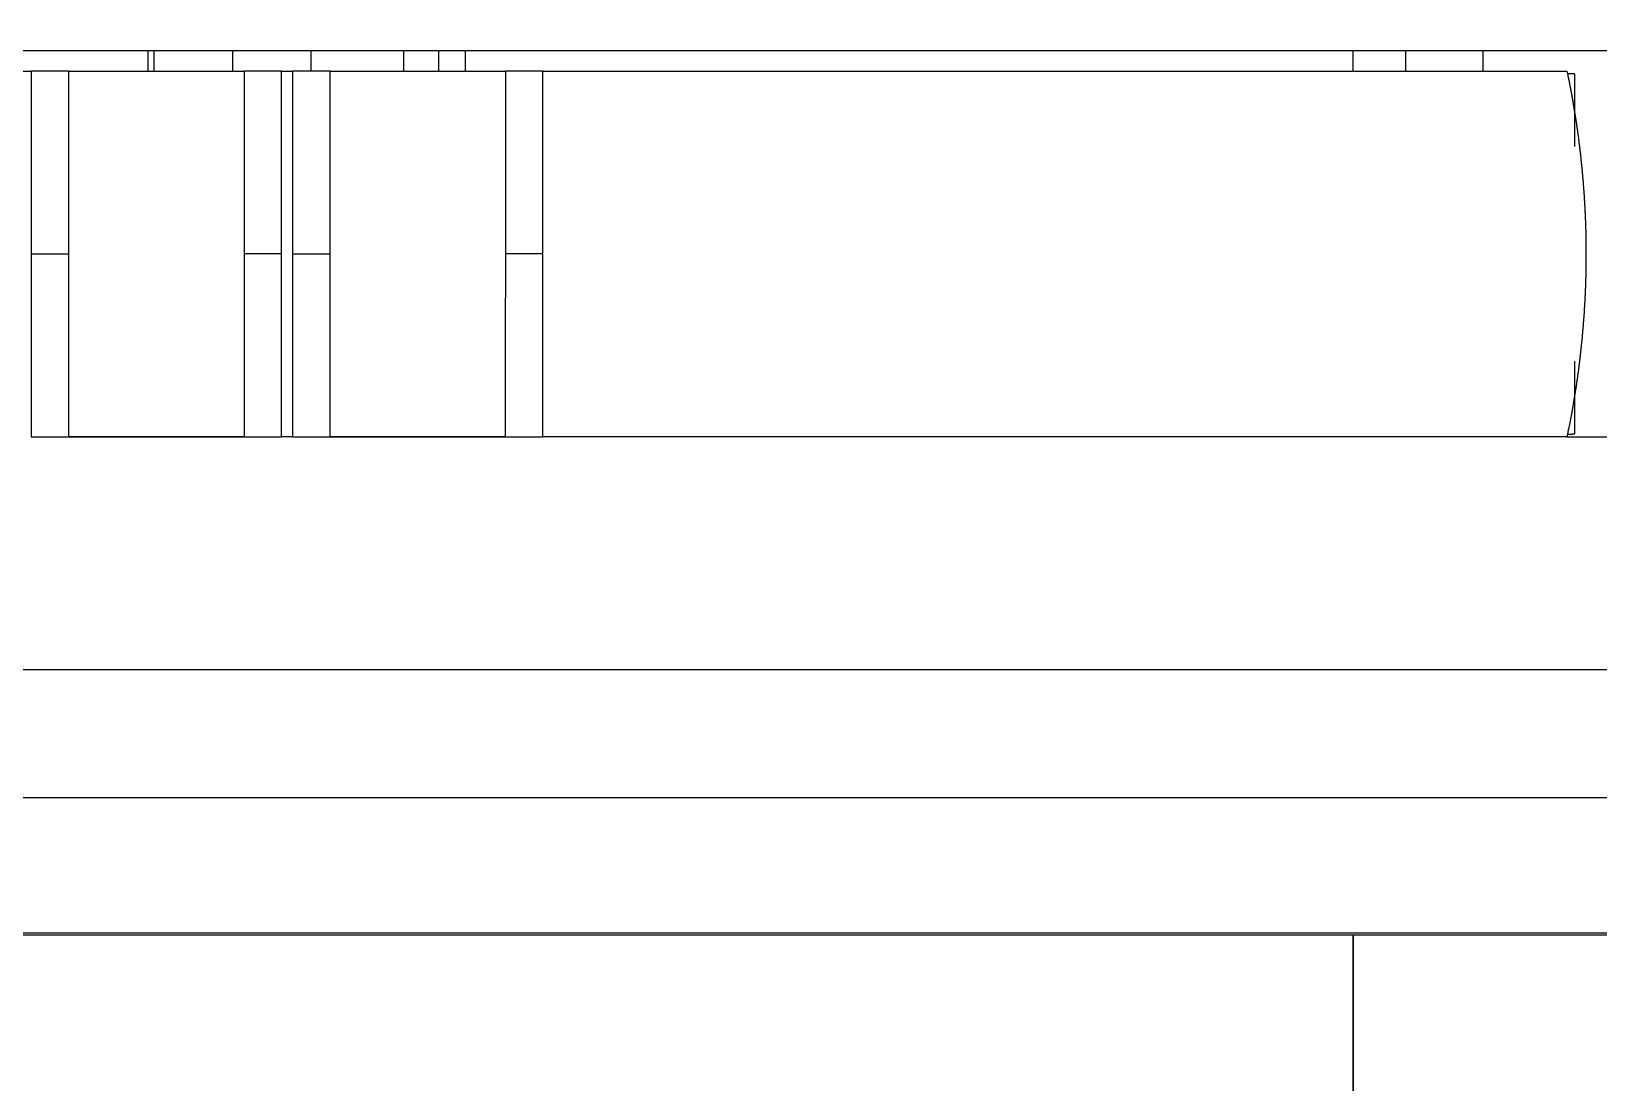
# Model space of a CAD drawing. Header units: millimetres. Extents: x 0 to 840, y -1485 to 297.
# Drawn here: x 190.565 to 193.566, y -1306.054 to -1304.041 of the extents above; entities that cross this region are included whole.
import ezdxf

# ---------------------------------------------------------------- set-up
doc = ezdxf.new("R2010")
doc.units = ezdxf.units.MM

# ---------------------------------------------------------------- blocks, each defined once
blk = doc.blocks.new('OTM30F3M_(40_60_63_80_100_125)_M')
at = {"color": 4, "linetype": 'Continuous'}
for p, q in [((13.655, 5.3125), (13.655, 5.3517)), ((13.805, 5.3517), (13.805, 5.3125)), ((13.955, 5.3125), (13.955, 5.3517)), ((14.2, 5.3125), (14.2, 5.3517)), ((13.4196, 4.9625), (13.4915, 4.9625)), ((13.8988, 4.9625), (13.827, 4.9625)), ((13.9196, 4.9625), (13.9915, 4.9625)), ((14.3988, 4.9625), (14.327, 4.9625))]:
    blk.add_line(p, q, dxfattribs=at)
blk.add_lwpolyline([(15.95, 3.6592), (15.95, 2.9009), (7.1443, 2.9009), (7.1443, 7.005), (15.95, 7.005), (15.95, 6.3043)])
for points in [[(16.1831, 6.3043, 0), (16.1197, 6.3043, 0), (16.0563, 6.3043)], [(12.6962, 6.3043, 0), (12.6333, 6.3043)], [(12.5694, 6.3043, 0), (12.5041, 6.3043)], [(12.4427, 6.3043, 0), (12.3871, 6.3043, 0), (12.3159, 6.3043, -0.000001), (12.2061, 6.3043, -0.000001), (12.0623, 6.3043, 0)], [(12.1429, 6.3008, 0), (12.2168, 6.3008, 0), (12.2906, 6.3008, 0), (12.3645, 6.3008, 0), (12.4383, 6.3008, 0), (12.5122, 6.3008)], [(12.586, 6.3008, 0), (12.6599, 6.3008, 0), (12.7337, 6.3008)], [(13.6938, 6.3008, 0), (13.7676, 6.3008)], [(15.3923, 6.3008, 0), (15.4661, 6.3008)], [(15.6878, 6.3008, 0), (15.7615, 6.3008)], [(15.9092, 6.3008, 0), (15.9854, 6.3008)], [(16.2046, 6.3008, 0), (16.3325, 6.3008)], [(16.4063, 6.0419, 0), (16.3125, 6.0419, 0), (16.2188, 6.0419, 0), (16.1251, 6.0419, 0), (16.0313, 6.0419, 0), (15.9376, 6.0419, 0), (15.8438, 6.0419, 0), (15.7501, 6.0419, 0), (15.6563, 6.0419, 0), (15.5626, 6.0419, 0), (15.4688, 6.0419, 0), (15.3751, 6.0419, 0), (15.2814, 6.0419, 0), (15.1876, 6.0419, 0), (15.0939, 6.0419, 0), (15.0001, 6.0419, 0), (14.9064, 6.0419, 0), (14.8126, 6.0419, 0), (14.7189, 6.0419, 0), (14.6251, 6.0419, 0), (14.5314, 6.0419, 0), (14.4376, 6.0419)], [(14.3439, 6.0419, 0), (14.2502, 6.0419, 0), (14.1564, 6.0419)], [(14.0627, 6.0419, 0), (13.969, 6.0419, 0), (13.8752, 6.0419, 0), (13.7812, 6.0419, 0), (13.6877, 6.0419)], [(13.5947, 6.0419, 0), (13.5002, 6.0419, 0), (13.4035, 6.0419)], [(13.1252, 6.0419, 0), (12.9629, 6.0419)], [(13.4196, 5.3125), (13.4196, 5.3038, 0), (13.4196, 5.295, 0), (13.4196, 5.2863, 0), (13.4196, 5.2775, 0), (13.4196, 5.2688, 0), (13.4196, 5.2601, 0), (13.4196, 5.2513, 0), (13.4196, 5.2426, 0), (13.4196, 5.2338, 0), (13.4196, 5.2251, 0), (13.4196, 5.2163, 0), (13.4196, 5.2076, 0), (13.4196, 5.1988, 0), (13.4196, 5.1901, 0), (13.4196, 5.1813, 0), (13.4196, 5.1726, 0), (13.4196, 5.1638, 0), (13.4196, 5.1551, 0), (13.4196, 5.1463, 0), (13.4196, 5.1376, 0), (13.4196, 5.1288, 0), (13.4196, 5.1201, 0), (13.4196, 5.1113, 0), (13.4196, 5.1026, 0), (13.4196, 5.0938, 0), (13.4196, 5.0851, 0), (13.4196, 5.0763, 0), (13.4196, 5.0676, 0), (13.4196, 5.0588, 0), (13.4196, 5.05, 0), (13.4196, 5.0414, 0), (13.4196, 5.0325, 0), (13.4196, 5.0235, 0), (13.4196, 5.015, 0), (13.4196, 5.0074, 0), (13.4196, 4.9975, 0), (13.4196, 4.9824, 0), (13.4196, 4.9625, 0)], [(13.4915, 5.3125), (13.4899, 5.3125, 0.000009), (13.4882, 5.3125, 0.000009), (13.4865, 5.3125, 0.000009), (13.4848, 5.3125, 0.000008), (13.4831, 5.3125, 0.000008), (13.4814, 5.3125, 0.000007), (13.4797, 5.3125, 0.000007), (13.478, 5.3125, 0.000007), (13.4763, 5.3125, 0.000006), (13.4745, 5.3125, 0.000006), (13.4728, 5.3125, 0.000006), (13.471, 5.3125, 0.000006), (13.4693, 5.3125, 0.000005), (13.4675, 5.3125, 0.000005), (13.4657, 5.3125, 0.000005), (13.4639, 5.3125, 0.000004), (13.4621, 5.3125, 0.000004), (13.4603, 5.3125, 0.000004), (13.4585, 5.3125, 0.000004), (13.4567, 5.3125, 0.000003), (13.4549, 5.3125, 0.000003), (13.4531, 5.3125, 0.000003), (13.4513, 5.3125, 0.000003), (13.4494, 5.3125, 0.000002), (13.4476, 5.3125, 0.000002), (13.4458, 5.3125, 0.000002), (13.4439, 5.3125, 0.000002), (13.4421, 5.3125, 0.000001), (13.4402, 5.3125, 0.000001), (13.4384, 5.3125, 0.000001), (13.4365, 5.3125, 0.000001), (13.4346, 5.3125, 0), (13.4327, 5.3125, 0), (13.4309, 5.3125, 0), (13.4293, 5.3125, 0), (13.4271, 5.3125, -0.000002), (13.4239, 5.3125, -0.000001), (13.4196, 5.3125, 0)], [(13.4915, 4.9625), (13.4915, 4.9712, 0), (13.4915, 4.98, 0), (13.4915, 4.9888, 0), (13.4915, 4.9975, 0), (13.4915, 5.0063, 0), (13.4915, 5.015, 0), (13.4915, 5.0238, 0), (13.4915, 5.0325, 0), (13.4915, 5.0413, 0), (13.4915, 5.05, 0), (13.4915, 5.0588, 0), (13.4915, 5.0676, 0), (13.4915, 5.0763, 0), (13.4915, 5.0851, 0), (13.4915, 5.0938, 0), (13.4915, 5.1026, 0), (13.4915, 5.1113, 0), (13.4915, 5.1201), (13.4915, 5.1288), (13.4915, 5.1376), (13.4915, 5.1463, 0), (13.4915, 5.1551, 0), (13.4915, 5.1638, 0), (13.4915, 5.1726, 0), (13.4915, 5.1813, 0), (13.4915, 5.1901, 0), (13.4915, 5.1988, 0), (13.4915, 5.2076, 0), (13.4915, 5.2163, 0), (13.4915, 5.2251, 0), (13.4915, 5.2337, 0), (13.4915, 5.2426, 0), (13.4915, 5.2516, 0), (13.4915, 5.26, 0), (13.4915, 5.2677, 0), (13.4915, 5.2775, 0), (13.4915, 5.2927, 0), (13.4915, 5.3125, 0)], [(13.4915, 5.3125), (13.4967, 5.3125, -0.000002), (13.5018, 5.3125, -0.000002), (13.5071, 5.3125, -0.000002), (13.5123, 5.3125, -0.000002), (13.5176, 5.3125, -0.000002), (13.523, 5.3125, -0.000002), (13.5283, 5.3125, -0.000002), (13.5337, 5.3125, -0.000002), (13.5392, 5.3125, -0.000002), (13.5446, 5.3125, -0.000002), (13.5501, 5.3125, -0.000002), (13.5557, 5.3125, -0.000002), (13.5612, 5.3125, -0.000001), (13.5668, 5.3125, -0.000001), (13.5724, 5.3125, -0.000001), (13.578, 5.3125, -0.000001), (13.5837, 5.3125, -0.000001), (13.5894, 5.3125, -0.000001), (13.5951, 5.3125, -0.000001), (13.6008, 5.3125, -0.000001), (13.6065, 5.3125, -0.000001), (13.6123, 5.3125, -0.000001), (13.618, 5.3125, -0.000001), (13.6238, 5.3125, -0.000001), (13.6296, 5.3125, -0.000001), (13.6354, 5.3125, -0.000001), (13.6412, 5.3125, -0.000001), (13.6471, 5.3125, 0), (13.6529, 5.3125, 0), (13.6587, 5.3125, 0), (13.6646, 5.3125, 0), (13.6705, 5.3125, 0), (13.6763, 5.3125, 0), (13.6822, 5.3125, 0), (13.6881, 5.3125, 0), (13.6939, 5.3125), (13.6998, 5.3125), (13.7057, 5.3125), (13.7115, 5.3125, 0), (13.7173, 5.3125, 0), (13.7231, 5.3125, -0.000001), (13.7289, 5.3125, -0.000001), (13.7346, 5.3125, -0.000001), (13.7403, 5.3125, -0.000001), (13.746, 5.3125, -0.000002), (13.7516, 5.3125, -0.000002), (13.7573, 5.3125, -0.000002), (13.7628, 5.3125, -0.000002), (13.7684, 5.3125, -0.000003), (13.7739, 5.3125, -0.000003), (13.7793, 5.3125, -0.000003), (13.7848, 5.3125, -0.000004), (13.7904, 5.3125, -0.000003), (13.7956, 5.3125, -0.000001), (13.8003, 5.3125, -0.000006), (13.8062, 5.3125, -0.000011), (13.8152, 5.3125, -0.000006), (13.827, 5.3125, -0.000003)], [(13.827, 5.3125), (13.827, 5.3037, 0), (13.827, 5.295, 0), (13.827, 5.2863, 0), (13.827, 5.2775, 0), (13.827, 5.2688, 0), (13.827, 5.26, 0), (13.827, 5.2513, 0), (13.827, 5.2425, 0), (13.827, 5.2338, 0), (13.827, 5.2251, 0), (13.827, 5.2163, 0), (13.827, 5.2076, 0), (13.827, 5.1988, 0), (13.827, 5.1901, 0), (13.827, 5.1813, 0), (13.827, 5.1726, 0), (13.827, 5.1638, 0), (13.827, 5.1551), (13.827, 5.1463), (13.827, 5.1376), (13.827, 5.1288, 0), (13.827, 5.1201, 0), (13.827, 5.1113, 0), (13.827, 5.1026, 0), (13.827, 5.0938, 0), (13.827, 5.0851, 0), (13.827, 5.0763, 0), (13.827, 5.0675, 0), (13.827, 5.0588, 0), (13.827, 5.05, 0), (13.827, 5.0414, 0), (13.827, 5.0325, 0), (13.827, 5.0235, 0), (13.8269, 5.015, 0), (13.8269, 5.0074, 0), (13.8269, 4.9975, 0), (13.8269, 4.9823, 0), (13.8269, 4.9625, 0)], [(13.8988, 5.3125), (13.897, 5.3125, 0), (13.8951, 5.3125, 0), (13.8932, 5.3125, 0), (13.8913, 5.3125, 0), (13.8894, 5.3125, 0), (13.8876, 5.3125, 0.000001), (13.8857, 5.3125, 0.000001), (13.8838, 5.3125, 0.000001), (13.882, 5.3125, 0.000001), (13.8801, 5.3125, 0.000001), (13.8783, 5.3125, 0.000001), (13.8764, 5.3125, 0.000002), (13.8746, 5.3125, 0.000002), (13.8727, 5.3125, 0.000002), (13.8709, 5.3125, 0.000002), (13.869, 5.3125, 0.000002), (13.8672, 5.3125, 0.000003), (13.8654, 5.3125, 0.000003), (13.8636, 5.3125, 0.000003), (13.8617, 5.3125, 0.000003), (13.8599, 5.3125, 0.000004), (13.8581, 5.3125, 0.000004), (13.8563, 5.3125, 0.000004), (13.8545, 5.3125, 0.000004), (13.8528, 5.3125, 0.000004), (13.851, 5.3125, 0.000005), (13.8492, 5.3125, 0.000005), (13.8474, 5.3125, 0.000005), (13.8457, 5.3125, 0.000005), (13.8439, 5.3125, 0.000005), (13.8422, 5.3125, 0.000006), (13.8405, 5.3125, 0.000008), (13.8387, 5.3125, 0.000006), (13.837, 5.3125, 0.000002), (13.8355, 5.3125, 0.000009), (13.8336, 5.3125, 0.000017), (13.8307, 5.3125, 0.000009), (13.827, 5.3125, 0.000005)], [(13.8988, 4.9625), (13.8988, 4.9712, 0), (13.8988, 4.98, 0), (13.8988, 4.9888, 0), (13.8988, 4.9975, 0), (13.8988, 5.0063, 0), (13.8988, 5.015, 0), (13.8988, 5.0238, 0), (13.8988, 5.0325, 0), (13.8988, 5.0413, 0), (13.8988, 5.05, 0), (13.8988, 5.0588, 0), (13.8988, 5.0676, 0), (13.8988, 5.0763, 0), (13.8988, 5.0851, 0), (13.8988, 5.0938, 0), (13.8988, 5.1026, 0), (13.8988, 5.1113, 0), (13.8988, 5.1201, 0), (13.8988, 5.1288, 0), (13.8988, 5.1376, 0), (13.8988, 5.1463, 0), (13.8988, 5.1551, 0), (13.8988, 5.1638, 0), (13.8988, 5.1726, 0), (13.8988, 5.1813, 0), (13.8988, 5.1901, 0), (13.8988, 5.1988, 0), (13.8988, 5.2076, 0), (13.8988, 5.2163, 0), (13.8988, 5.2251, 0), (13.8988, 5.2337, 0), (13.8988, 5.2426, 0), (13.8988, 5.2516, 0), (13.8988, 5.26, 0), (13.8988, 5.2677, 0), (13.8988, 5.2775, 0), (13.8988, 5.2927, 0), (13.8988, 5.3125, 0)], [(13.9196, 5.3125), (13.9196, 5.3037, 0), (13.9196, 5.295, 0), (13.9196, 5.2863, 0), (13.9196, 5.2775, 0), (13.9196, 5.2688, 0), (13.9196, 5.26, 0), (13.9196, 5.2513, 0), (13.9196, 5.2426, 0), (13.9196, 5.2338, 0), (13.9196, 5.2251, 0), (13.9196, 5.2163, 0), (13.9196, 5.2076, 0), (13.9196, 5.1988, 0), (13.9196, 5.1901, 0), (13.9196, 5.1813, 0), (13.9196, 5.1726, 0), (13.9196, 5.1638, 0), (13.9196, 5.1551, 0), (13.9196, 5.1463, 0), (13.9196, 5.1376, 0), (13.9196, 5.1288, 0), (13.9196, 5.1201, 0), (13.9196, 5.1113, 0), (13.9196, 5.1026, 0), (13.9196, 5.0938, 0), (13.9196, 5.0851, 0), (13.9196, 5.0763, 0), (13.9196, 5.0675, 0), (13.9196, 5.0588, 0), (13.9196, 5.05, 0), (13.9196, 5.0414, 0), (13.9196, 5.0325, 0), (13.9196, 5.0235, 0), (13.9196, 5.015, 0), (13.9196, 5.0074, 0), (13.9196, 4.9975, 0), (13.9196, 4.9823, 0), (13.9196, 4.9625, 0)], [(13.9915, 5.3125), (13.9899, 5.3125, 0.000007), (13.9882, 5.3125, 0.000007), (13.9865, 5.3125, 0.000007), (13.9848, 5.3125, 0.000007), (13.9831, 5.3125, 0.000006), (13.9814, 5.3125, 0.000006), (13.9797, 5.3125, 0.000006), (13.978, 5.3125, 0.000006), (13.9763, 5.3125, 0.000005), (13.9745, 5.3125, 0.000005), (13.9728, 5.3125, 0.000005), (13.971, 5.3125, 0.000005), (13.9693, 5.3125, 0.000004), (13.9675, 5.3125, 0.000004), (13.9657, 5.3125, 0.000004), (13.9639, 5.3125, 0.000004), (13.9621, 5.3125, 0.000004), (13.9603, 5.3125, 0.000003), (13.9585, 5.3125, 0.000003), (13.9567, 5.3125, 0.000003), (13.9549, 5.3125, 0.000003), (13.9531, 5.3125, 0.000003), (13.9513, 5.3125, 0.000002), (13.9494, 5.3125, 0.000002), (13.9476, 5.3125, 0.000002), (13.9458, 5.3125, 0.000002), (13.9439, 5.3125, 0.000002), (13.9421, 5.3125, 0.000001), (13.9402, 5.3125, 0.000001), (13.9384, 5.3125, 0.000001), (13.9365, 5.3125, 0.000001), (13.9346, 5.3125, 0.000001), (13.9327, 5.3125, 0.000001), (13.9309, 5.3125, 0), (13.9293, 5.3125, 0), (13.9271, 5.3125, 0), (13.9239, 5.3125, 0), (13.9196, 5.3125, 0)], [(13.9915, 4.9625), (13.9915, 4.9712, 0), (13.9915, 4.98, 0), (13.9915, 4.9888, 0), (13.9915, 4.9975, 0), (13.9915, 5.0063, 0), (13.9915, 5.015, 0), (13.9915, 5.0238, 0), (13.9915, 5.0325, 0), (13.9915, 5.0413, 0), (13.9915, 5.05, 0), (13.9915, 5.0588, 0), (13.9915, 5.0675, 0), (13.9915, 5.0763, 0), (13.9915, 5.0851, 0), (13.9915, 5.0938, 0), (13.9915, 5.1026, 0), (13.9915, 5.1113, 0), (13.9915, 5.1201, 0), (13.9915, 5.1288, 0), (13.9915, 5.1376, 0), (13.9915, 5.1463, 0), (13.9915, 5.1551, 0), (13.9915, 5.1638, 0), (13.9915, 5.1726), (13.9915, 5.1813), (13.9915, 5.1901), (13.9915, 5.1988, 0), (13.9915, 5.2076, 0), (13.9915, 5.2163, 0), (13.9915, 5.2251, 0), (13.9915, 5.2337, 0), (13.9915, 5.2425, 0), (13.9915, 5.2516, 0), (13.9915, 5.26), (13.9915, 5.2677, 0), (13.9915, 5.2775, 0), (13.9915, 5.2927, 0), (13.9915, 5.3125, 0)], [(13.9915, 5.3125), (13.9967, 5.3125, -0.000001), (14.0019, 5.3125, -0.000001), (14.0071, 5.3125, -0.000001), (14.0124, 5.3125, -0.000001), (14.0178, 5.3125, -0.000001), (14.0231, 5.3125, -0.000001), (14.0285, 5.3125, -0.000001), (14.0339, 5.3125, -0.000001), (14.0394, 5.3125, -0.000001), (14.0449, 5.3125, -0.000001), (14.0504, 5.3125, -0.000001), (14.0559, 5.3125, -0.000001), (14.0615, 5.3125, -0.000001), (14.0671, 5.3125, -0.000001), (14.0727, 5.3125, -0.000001), (14.0783, 5.3125, -0.000001), (14.084, 5.3125, -0.000001), (14.0896, 5.3125, -0.000001), (14.0953, 5.3125, -0.000001), (14.101, 5.3125, -0.000001), (14.1068, 5.3125, -0.000001), (14.1125, 5.3125, -0.000001), (14.1183, 5.3125, -0.000001), (14.124, 5.3125, 0), (14.1298, 5.3125, 0), (14.1356, 5.3125, 0), (14.1414, 5.3125, 0), (14.1472, 5.3125, 0), (14.1531, 5.3125, 0), (14.1589, 5.3125, 0), (14.1647, 5.3125, 0), (14.1706, 5.3125, 0), (14.1764, 5.3125, 0), (14.1822, 5.3125, 0), (14.1881, 5.3125, 0), (14.1939, 5.3125, 0), (14.1998, 5.3125, 0), (14.2056, 5.3125, 0), (14.2114, 5.3125, 0), (14.2173, 5.3125, 0), (14.2231, 5.3125, 0), (14.2289, 5.3125, 0), (14.2346, 5.3125, -0.000001), (14.2404, 5.3125, -0.000002), (14.2461, 5.3125, -0.000003), (14.2517, 5.3125, -0.000005), (14.2574, 5.3125, -0.000006), (14.263, 5.3125, -0.000007), (14.2685, 5.3125, -0.000008), (14.274, 5.3125, -0.000008), (14.2795, 5.3125, -0.000011), (14.285, 5.3125, -0.000016), (14.2905, 5.3125, -0.000012), (14.2957, 5.3125, -0.000002), (14.3004, 5.3125, -0.000021), (14.3063, 5.3125, -0.000043), (14.3153, 5.3125, -0.000022), (14.327, 5.3125, -0.000012)], [(14.327, 5.3125), (14.327, 5.3037, 0), (14.327, 5.295, 0), (14.327, 5.2862, 0), (14.327, 5.2775, 0), (14.327, 5.2688, 0), (14.327, 5.26, 0), (14.327, 5.2513, 0), (14.327, 5.2425, 0), (14.327, 5.2338, 0), (14.327, 5.225, 0), (14.327, 5.2163, 0), (14.327, 5.2075, 0), (14.327, 5.1988, 0), (14.327, 5.1901, 0), (14.327, 5.1813, 0), (14.327, 5.1726, 0), (14.327, 5.1638, 0), (14.327, 5.1551, 0), (14.327, 5.1463, 0), (14.327, 5.1376, 0), (14.327, 5.1288, 0), (14.327, 5.1201, 0), (14.327, 5.1113, 0), (14.327, 5.1026, 0), (14.327, 5.0938, 0), (14.327, 5.085, 0), (14.327, 5.0763, 0), (14.327, 5.0675, 0), (14.327, 5.0588, 0), (14.327, 5.05, 0), (14.327, 5.0413, 0), (14.327, 5.0325, 0), (14.327, 5.0235, 0), (14.327, 5.015, 0), (14.327, 5.0073, 0), (14.327, 4.9975, 0), (14.327, 4.9823, 0), (14.327, 4.9625, 0)], [(14.3988, 5.3125), (14.397, 5.3125, 0), (14.3951, 5.3125, 0), (14.3932, 5.3125, 0), (14.3913, 5.3125, 0), (14.3894, 5.3125, 0.000001), (14.3876, 5.3125, 0.000001), (14.3857, 5.3125, 0.000001), (14.3838, 5.3125, 0.000002), (14.382, 5.3125, 0.000002), (14.3801, 5.3125, 0.000003), (14.3783, 5.3125, 0.000003), (14.3764, 5.3125, 0.000003), (14.3746, 5.3125, 0.000004), (14.3727, 5.3125, 0.000004), (14.3709, 5.3125, 0.000005), (14.369, 5.3125, 0.000005), (14.3672, 5.3125, 0.000005), (14.3654, 5.3125, 0.000006), (14.3636, 5.3125, 0.000006), (14.3617, 5.3125, 0.000007), (14.3599, 5.3125, 0.000007), (14.3581, 5.3125, 0.000007), (14.3563, 5.3125, 0.000008), (14.3545, 5.3125, 0.000008), (14.3528, 5.3125, 0.000009), (14.351, 5.3125, 0.000009), (14.3492, 5.3125, 0.00001), (14.3474, 5.3125, 0.000011), (14.3457, 5.3125, 0.000011), (14.3439, 5.3125, 0.00001), (14.3422, 5.3125, 0.000012), (14.3405, 5.3125, 0.000015), (14.3387, 5.3125, 0.000012), (14.337, 5.3125, 0.000003), (14.3355, 5.3125, 0.000018), (14.3336, 5.3125, 0.000034), (14.3307, 5.3125, 0.000017), (14.327, 5.3125, 0.000009)], [(14.3988, 4.9625), (14.3988, 4.9712, 0), (14.3988, 4.98, 0), (14.3988, 4.9887, 0), (14.3988, 4.9975, 0), (14.3988, 5.0063, 0), (14.3988, 5.015, 0), (14.3988, 5.0238, 0), (14.3988, 5.0325, 0), (14.3988, 5.0413, 0), (14.3988, 5.05, 0), (14.3988, 5.0588, 0), (14.3988, 5.0675, 0), (14.3988, 5.0763, 0), (14.3988, 5.0851, 0), (14.3988, 5.0938, 0), (14.3988, 5.1026, 0), (14.3988, 5.1113, 0), (14.3988, 5.1201, 0), (14.3988, 5.1288, 0), (14.3988, 5.1376, 0), (14.3988, 5.1463, 0), (14.3988, 5.1551, 0), (14.3988, 5.1638, 0), (14.3988, 5.1726, 0), (14.3988, 5.1813, 0), (14.3988, 5.1901, 0), (14.3988, 5.1988, 0), (14.3988, 5.2076, 0), (14.3988, 5.2163, 0), (14.3988, 5.2251, 0), (14.3988, 5.2337, 0), (14.3988, 5.2425, 0), (14.3988, 5.2516, 0), (14.3988, 5.26, 0), (14.3988, 5.2677, 0), (14.3988, 5.2775, 0), (14.3988, 5.2927, 0), (14.3988, 5.3125)], [(16.3592, 5.3125), (16.3608, 5.3048, -0.001145), (16.3624, 5.2971, -0.001146), (16.3639, 5.2894, -0.001146), (16.3654, 5.2817, -0.001146), (16.3669, 5.274, -0.001146), (16.3683, 5.2663, -0.001146), (16.3697, 5.2586, -0.001146), (16.371, 5.2509, -0.001146), (16.3723, 5.2432, -0.001146), (16.3736, 5.2354, -0.001146), (16.3748, 5.2277, -0.001146), (16.376, 5.22, -0.001146), (16.3772, 5.2122, -0.001146), (16.3783, 5.2045, -0.001146), (16.3794, 5.1967, -0.001146), (16.3805, 5.189, -0.001146), (16.3815, 5.1812, -0.001146), (16.3825, 5.1734, -0.001146), (16.3835, 5.1656, -0.001146), (16.3844, 5.1579, -0.001146), (16.3853, 5.1501, -0.001146), (16.3861, 5.1423, -0.001147), (16.3869, 5.1345, -0.001147), (16.3877, 5.1267, -0.001147), (16.3884, 5.1189, -0.001147), (16.3891, 5.1111, -0.001147), (16.3898, 5.1033, -0.001147), (16.3904, 5.0955, -0.001147), (16.391, 5.0877, -0.001147), (16.3916, 5.0798, -0.001147), (16.3921, 5.072, -0.001147), (16.3926, 5.0642, -0.001147), (16.3931, 5.0564, -0.001147), (16.3935, 5.0485, -0.001147), (16.3938, 5.0407, -0.001147), (16.3942, 5.0328, -0.001148), (16.3945, 5.025, -0.001148), (16.3948, 5.0172, -0.001148), (16.395, 5.0093, -0.001148), (16.3952, 5.0015, -0.001148), (16.3954, 4.9936, -0.001148), (16.3955, 4.9858, -0.001149), (16.3956, 4.9779, -0.001148), (16.3956, 4.9701, -0.001146), (16.3956, 4.9622, -0.001145), (16.3956, 4.9544, -0.001146), (16.3956, 4.9465, -0.001147), (16.3955, 4.9387, -0.001147), (16.3954, 4.9309, -0.001147), (16.3952, 4.923, -0.001147), (16.395, 4.9152, -0.001147), (16.3948, 4.9074, -0.001147), (16.3945, 4.8995, -0.001146), (16.3942, 4.8917, -0.001146), (16.3938, 4.8839, -0.001146), (16.3935, 4.876, -0.001146), (16.393, 4.8682, -0.001146), (16.3926, 4.8604, -0.001146), (16.3921, 4.8526, -0.001146), (16.3916, 4.8448, -0.001146), (16.391, 4.837, -0.001146), (16.3904, 4.8292, -0.001146), (16.3898, 4.8214, -0.001146), (16.3891, 4.8136, -0.001146), (16.3884, 4.8058, -0.001146), (16.3877, 4.798, -0.001145), (16.3869, 4.7902, -0.001145), (16.3861, 4.7824, -0.001145), (16.3852, 4.7746, -0.001145), (16.3844, 4.7669, -0.001145), (16.3834, 4.7591, -0.001145), (16.3825, 4.7513, -0.001145), (16.3815, 4.7436, -0.001145), (16.3805, 4.7358, -0.001147), (16.3794, 4.7281, -0.001144), (16.3783, 4.7203, -0.001137), (16.3772, 4.7126, -0.001147), (16.376, 4.7048, -0.00117), (16.3748, 4.6971, -0.001137), (16.3736, 4.6894, -0.001062), (16.3723, 4.6817, -0.001172), (16.371, 4.674, -0.001397), (16.3696, 4.666, -0.00106), (16.3683, 4.6585, -0.000364), (16.367, 4.6518, -0.001495), (16.3654, 4.6432, -0.002573), (16.3627, 4.6299, -0.001258), (16.3592, 4.6125, -0.000666)], [(16.3743, 5.3068), (16.3743, 5.3068, 0.272249), (16.3743, 5.3068, 0.091127), (16.3742, 5.3069, 0.034691), (16.3742, 5.3069, 0.017895), (16.3741, 5.3069, 0.01063), (16.374, 5.3069, 0.007122), (16.3739, 5.3069, 0.005034), (16.3737, 5.3069, 0.003781), (16.3736, 5.3069, 0.002917), (16.3734, 5.307, 0.002337), (16.3732, 5.307, 0.001901), (16.373, 5.307, 0.001586), (16.3728, 5.307, 0.001336), (16.3726, 5.307, 0.001147), (16.3723, 5.307, 0.000991), (16.372, 5.307, 0.000868), (16.3717, 5.3071, 0.000764), (16.3714, 5.3071, 0.00068), (16.3711, 5.3071, 0.000607), (16.3707, 5.3071, 0.000548), (16.3704, 5.3071, 0.000495), (16.37, 5.3071, 0.00045), (16.3696, 5.3071, 0.000411), (16.3692, 5.3072, 0.000378), (16.3687, 5.3072, 0.000347), (16.3683, 5.3072, 0.000319), (16.3678, 5.3072, 0.000298), (16.3673, 5.3072, 0.000283), (16.3668, 5.3072, 0.000255), (16.3663, 5.3072, 0.000224), (16.3658, 5.3072, 0.000232), (16.3652, 5.3073, 0.000257), (16.3646, 5.3073, 0.000183), (16.3641, 5.3073, 0.000062), (16.3636, 5.3073, 0.000239), (16.3629, 5.3073, 0.00037), (16.3618, 5.3073, 0.000166), (16.3603, 5.3074, 0.000085)], [(13.4196, 4.9625), (13.4196, 4.9537, 0), (13.4196, 4.945, 0), (13.4196, 4.9362, 0), (13.4196, 4.9275, 0), (13.4196, 4.9187, 0), (13.4196, 4.91, 0), (13.4196, 4.9012, 0), (13.4196, 4.8924, 0), (13.4196, 4.8837, 0), (13.4196, 4.8749, 0), (13.4196, 4.8662, 0), (13.4196, 4.8574, 0), (13.4196, 4.8487, 0), (13.4196, 4.8399, 0), (13.4196, 4.8312, 0), (13.4196, 4.8224, 0), (13.4196, 4.8137, 0), (13.4196, 4.8049, 0), (13.4196, 4.7962, 0), (13.4196, 4.7874, 0), (13.4196, 4.7787, 0), (13.4196, 4.7699, 0), (13.4196, 4.7612, 0), (13.4196, 4.7524), (13.4196, 4.7436, 0), (13.4196, 4.7349), (13.4196, 4.7262, 0), (13.4196, 4.7174, 0), (13.4196, 4.7086, 0), (13.4196, 4.6999), (13.4196, 4.6912), (13.4196, 4.6824, 0), (13.4196, 4.6734), (13.4196, 4.6649), (13.4196, 4.6573), (13.4196, 4.6475, 0), (13.4196, 4.6323), (13.4196, 4.6125)], [(13.4915, 4.6125), (13.4915, 4.6212, 0), (13.4915, 4.63, 0), (13.4915, 4.6387, 0), (13.4915, 4.6475, 0), (13.4915, 4.6562, 0), (13.4915, 4.6649, 0), (13.4915, 4.6737, 0), (13.4915, 4.6824, 0), (13.4915, 4.6912, 0), (13.4915, 4.6999, 0), (13.4915, 4.7087, 0), (13.4915, 4.7174, 0), (13.4915, 4.7262, 0), (13.4915, 4.7349, 0), (13.4915, 4.7437, 0), (13.4915, 4.7524, 0), (13.4915, 4.7612, 0), (13.4915, 4.7699, 0), (13.4915, 4.7787, 0), (13.4915, 4.7874, 0), (13.4915, 4.7962, 0), (13.4915, 4.8049, 0), (13.4915, 4.8137, 0), (13.4915, 4.8224, 0), (13.4915, 4.8312, 0), (13.4915, 4.8399, 0), (13.4915, 4.8487, 0), (13.4915, 4.8574, 0), (13.4915, 4.8662, 0), (13.4915, 4.8749, 0), (13.4915, 4.8836, 0), (13.4915, 4.8924, 0), (13.4915, 4.9015, 0), (13.4915, 4.91, 0), (13.4915, 4.9176, 0), (13.4915, 4.9275, 0), (13.4915, 4.9426, 0), (13.4915, 4.9625, 0)], [(13.8269, 4.9625), (13.8269, 4.9537, 0), (13.8269, 4.945, 0), (13.8269, 4.9362, 0), (13.8269, 4.9275, 0), (13.8269, 4.9187, 0), (13.8269, 4.91, 0), (13.8269, 4.9012, 0), (13.8269, 4.8924, 0), (13.8269, 4.8837, 0), (13.8269, 4.8749, 0), (13.8269, 4.8662, 0), (13.8269, 4.8574, 0), (13.8269, 4.8487, 0), (13.8269, 4.8399, 0), (13.8269, 4.8312, 0), (13.8269, 4.8224, 0), (13.8269, 4.8137, 0), (13.8269, 4.8049, 0), (13.8269, 4.7962, 0), (13.8269, 4.7874, 0), (13.8269, 4.7787, 0), (13.8269, 4.7699, 0), (13.8269, 4.7612, 0), (13.8269, 4.7524, 0), (13.8269, 4.7436, 0), (13.8269, 4.7349, 0), (13.8269, 4.7262, 0), (13.8269, 4.7174, 0), (13.8269, 4.7086, 0), (13.8269, 4.6999, 0), (13.8269, 4.6912, 0), (13.8269, 4.6824, 0), (13.8269, 4.6734, 0), (13.8269, 4.6649, 0), (13.8269, 4.6573, 0), (13.8269, 4.6475, 0), (13.8269, 4.6323, 0), (13.8269, 4.6125, 0)], [(13.8988, 4.6125), (13.8988, 4.6212, 0), (13.8988, 4.63, 0), (13.8988, 4.6387, 0), (13.8988, 4.6474, 0), (13.8988, 4.6562, 0), (13.8988, 4.6649, 0), (13.8988, 4.6737, 0), (13.8988, 4.6824, 0), (13.8988, 4.6912, 0), (13.8988, 4.6999, 0), (13.8988, 4.7087, 0), (13.8988, 4.7174, 0), (13.8988, 4.7261, 0), (13.8988, 4.7349, 0), (13.8988, 4.7436, 0), (13.8988, 4.7524, 0), (13.8988, 4.7611, 0), (13.8988, 4.7699, 0), (13.8988, 4.7786, 0), (13.8988, 4.7874, 0), (13.8988, 4.7962, 0), (13.8988, 4.8049, 0), (13.8988, 4.8137, 0), (13.8988, 4.8224, 0), (13.8988, 4.8312, 0), (13.8988, 4.8399, 0), (13.8988, 4.8487, 0), (13.8988, 4.8574, 0), (13.8988, 4.8662, 0), (13.8988, 4.8749, 0), (13.8988, 4.8836, 0), (13.8988, 4.8924, 0), (13.8988, 4.9015, 0), (13.8988, 4.91, 0), (13.8988, 4.9176, 0), (13.8988, 4.9275, 0), (13.8988, 4.9426, 0), (13.8988, 4.9625, 0)], [(13.9196, 4.9625), (13.9196, 4.9537, 0), (13.9196, 4.945, 0), (13.9196, 4.9362, 0), (13.9196, 4.9275, 0), (13.9196, 4.9187, 0), (13.9196, 4.91, 0), (13.9196, 4.9012, 0), (13.9196, 4.8924, 0), (13.9196, 4.8837, 0), (13.9196, 4.8749, 0), (13.9196, 4.8662, 0), (13.9196, 4.8574, 0), (13.9196, 4.8487, 0), (13.9196, 4.8399, 0), (13.9196, 4.8312, 0), (13.9196, 4.8224, 0), (13.9196, 4.8137, 0), (13.9196, 4.8049, 0), (13.9196, 4.7961, 0), (13.9196, 4.7874, 0), (13.9196, 4.7786, 0), (13.9196, 4.7699, 0), (13.9196, 4.7611, 0), (13.9196, 4.7524, 0), (13.9196, 4.7436, 0), (13.9196, 4.7349, 0), (13.9196, 4.7262, 0), (13.9196, 4.7174, 0), (13.9196, 4.7086, 0), (13.9196, 4.6999, 0), (13.9196, 4.6912, 0), (13.9196, 4.6824, 0), (13.9196, 4.6734, 0), (13.9196, 4.6649), (13.9196, 4.6573, 0), (13.9196, 4.6474, 0), (13.9196, 4.6323, 0), (13.9196, 4.6125)], [(13.9915, 4.6125), (13.9915, 4.6212, 0), (13.9915, 4.63, 0), (13.9915, 4.6387, 0), (13.9915, 4.6475, 0), (13.9915, 4.6562, 0), (13.9915, 4.6649, 0), (13.9915, 4.6737, 0), (13.9915, 4.6824, 0), (13.9915, 4.6912, 0), (13.9915, 4.6999, 0), (13.9915, 4.7087, 0), (13.9915, 4.7174, 0), (13.9915, 4.7262, 0), (13.9915, 4.7349, 0), (13.9915, 4.7436, 0), (13.9915, 4.7524, 0), (13.9915, 4.7611, 0), (13.9915, 4.7699, 0), (13.9915, 4.7786, 0), (13.9915, 4.7874, 0), (13.9915, 4.7962, 0), (13.9915, 4.8049, 0), (13.9915, 4.8137, 0), (13.9915, 4.8224, 0), (13.9915, 4.8312, 0), (13.9915, 4.8399, 0), (13.9915, 4.8487, 0), (13.9915, 4.8574, 0), (13.9915, 4.8662, 0), (13.9915, 4.8749, 0), (13.9915, 4.8836, 0), (13.9915, 4.8924, 0), (13.9915, 4.9015, 0), (13.9915, 4.91, 0), (13.9915, 4.9176, 0), (13.9915, 4.9275, 0), (13.9915, 4.9426, 0), (13.9915, 4.9625, 0)], [(14.327, 4.9625), (14.327, 4.9537, 0), (14.327, 4.945, 0), (14.327, 4.9362, 0), (14.327, 4.9275, 0), (14.327, 4.9187, 0), (14.327, 4.9099, 0), (14.327, 4.9012, 0), (14.327, 4.8924, 0), (14.327, 4.8837, 0), (14.3269, 4.8749, 0), (14.3269, 4.8662, 0), (14.3269, 4.8574, 0), (14.3269, 4.8487, 0), (14.3269, 4.8399, 0), (14.3269, 4.8312, 0), (14.3269, 4.8224, 0), (14.3269, 4.8137, 0), (14.3269, 4.8049, 0), (14.3269, 4.7961, 0), (14.3269, 4.7874), (14.3269, 4.7786), (14.3269, 4.7699), (14.3269, 4.7611, 0), (14.3269, 4.7524), (14.3269, 4.7436), (14.3269, 4.7349, 0), (14.3269, 4.7262, 0), (14.3269, 4.7174, 0), (14.3269, 4.7086, 0), (14.3269, 4.6999, 0), (14.3269, 4.6912, 0), (14.3269, 4.6824, 0), (14.3269, 4.6734, 0), (14.3269, 4.6649), (14.3269, 4.6573, 0), (14.3269, 4.6474, 0), (14.3269, 4.6323, 0), (14.3269, 4.6125, 0)], [(14.3988, 4.6125), (14.3988, 4.6212, 0), (14.3988, 4.63, 0), (14.3988, 4.6387, 0), (14.3988, 4.6474, 0), (14.3988, 4.6562, 0), (14.3988, 4.6649, 0), (14.3988, 4.6737, 0), (14.3988, 4.6824, 0), (14.3988, 4.6912, 0), (14.3988, 4.6999, 0), (14.3988, 4.7086, 0), (14.3988, 4.7174, 0), (14.3988, 4.7261, 0), (14.3988, 4.7349, 0), (14.3988, 4.7436, 0), (14.3988, 4.7524, 0), (14.3988, 4.7611, 0), (14.3988, 4.7699, 0), (14.3988, 4.7786, 0), (14.3988, 4.7874, 0), (14.3988, 4.7961, 0), (14.3988, 4.8049, 0), (14.3988, 4.8136, 0), (14.3988, 4.8224, 0), (14.3988, 4.8312, 0), (14.3988, 4.8399, 0), (14.3988, 4.8487, 0), (14.3988, 4.8574, 0), (14.3988, 4.8662, 0), (14.3988, 4.8749, 0), (14.3988, 4.8836, 0), (14.3988, 4.8924, 0), (14.3988, 4.9015, 0), (14.3988, 4.9099, 0), (14.3988, 4.9176, 0), (14.3988, 4.9275, 0), (14.3988, 4.9426, 0), (14.3988, 4.9625, 0)], [(13.4196, 4.6125), (13.4215, 4.6125, 0), (13.4234, 4.6125, 0), (13.4253, 4.6125, 0), (13.4271, 4.6125, 0), (13.429, 4.6125, 0), (13.4309, 4.6125, 0.000001), (13.4328, 4.6125, 0.000001), (13.4346, 4.6125, 0.000001), (13.4365, 4.6125, 0.000001), (13.4383, 4.6125, 0.000002), (13.4402, 4.6125, 0.000002), (13.4421, 4.6125, 0.000002), (13.4439, 4.6125, 0.000002), (13.4458, 4.6125, 0.000003), (13.4476, 4.6125, 0.000003), (13.4494, 4.6125, 0.000003), (13.4513, 4.6125, 0.000003), (13.4531, 4.6125, 0.000004), (13.4549, 4.6125, 0.000004), (13.4567, 4.6125, 0.000004), (13.4585, 4.6125, 0.000004), (13.4603, 4.6125, 0.000005), (13.4621, 4.6125, 0.000005), (13.4639, 4.6125, 0.000005), (13.4657, 4.6125, 0.000005), (13.4675, 4.6125, 0.000006), (13.4693, 4.6125, 0.000006), (13.471, 4.6125, 0.000006), (13.4728, 4.6125, 0.000006), (13.4745, 4.6125, 0.000006), (13.4762, 4.6125, 0.000007), (13.478, 4.6125, 0.000009), (13.4798, 4.6125, 0.000007), (13.4814, 4.6125, 0.000002), (13.4829, 4.6125, 0.000011), (13.4848, 4.6125, 0.000021), (13.4877, 4.6125, 0.00001), (13.4915, 4.6125, 0.000006)], [(13.8269, 4.6125), (13.8218, 4.6125, -0.000002), (13.8166, 4.6125, -0.000002), (13.8114, 4.6125, -0.000002), (13.8061, 4.6125, -0.000002), (13.8008, 4.6125, -0.000001), (13.7955, 4.6125, -0.000001), (13.7901, 4.6125, -0.000001), (13.7847, 4.6125, -0.000001), (13.7793, 4.6125, -0.000001), (13.7738, 4.6125, -0.000001), (13.7683, 4.6125, -0.000001), (13.7628, 4.6125, -0.000001), (13.7572, 4.6125, -0.000001), (13.7517, 4.6125, -0.000001), (13.7461, 4.6125, -0.000001), (13.7404, 4.6125, -0.000001), (13.7348, 4.6125, -0.000001), (13.7291, 4.6125, -0.000001), (13.7234, 4.6125, -0.000001), (13.7177, 4.6125, -0.000001), (13.712, 4.6125, -0.000001), (13.7062, 4.6125, -0.000001), (13.7004, 4.6125, -0.000001), (13.6947, 4.6125, -0.000001), (13.6889, 4.6125, -0.000001), (13.6831, 4.6125, 0), (13.6772, 4.6125, 0), (13.6714, 4.6125, 0), (13.6656, 4.6125, 0), (13.6597, 4.6125, 0), (13.6539, 4.6125, 0), (13.648, 4.6125, 0), (13.6421, 4.6125, 0), (13.6363, 4.6125, 0), (13.6304, 4.6125, 0), (13.6245, 4.6125, 0), (13.6187, 4.6125, 0), (13.6128, 4.6125, 0), (13.607, 4.6125, 0), (13.6011, 4.6125, -0.000001), (13.5954, 4.6125, -0.000001), (13.5896, 4.6125, -0.000001), (13.5839, 4.6125, -0.000001), (13.5781, 4.6125, -0.000002), (13.5725, 4.6125, -0.000002), (13.5668, 4.6125, -0.000002), (13.5612, 4.6125, -0.000002), (13.5556, 4.6125, -0.000003), (13.5501, 4.6125, -0.000003), (13.5445, 4.6125, -0.000003), (13.5391, 4.6125, -0.000004), (13.5336, 4.6125, -0.000005), (13.5281, 4.6125, -0.000004), (13.5228, 4.6125, -0.000001), (13.5182, 4.6125, -0.000006), (13.5122, 4.6125, -0.000012), (13.5032, 4.6125, -0.000006), (13.4915, 4.6125, -0.000003)], [(13.8269, 4.6125), (13.8286, 4.6125, 0.000008), (13.8303, 4.6125, 0.000008), (13.8319, 4.6125, 0.000008), (13.8336, 4.6125, 0.000007), (13.8353, 4.6125, 0.000007), (13.837, 4.6125, 0.000007), (13.8387, 4.6125, 0.000006), (13.8405, 4.6125, 0.000006), (13.8422, 4.6125, 0.000006), (13.8439, 4.6125, 0.000005), (13.8457, 4.6125, 0.000005), (13.8474, 4.6125, 0.000005), (13.8492, 4.6125, 0.000005), (13.851, 4.6125, 0.000004), (13.8527, 4.6125, 0.000004), (13.8545, 4.6125, 0.000004), (13.8563, 4.6125, 0.000004), (13.8581, 4.6125, 0.000003), (13.8599, 4.6125, 0.000003), (13.8617, 4.6125, 0.000003), (13.8635, 4.6125, 0.000003), (13.8654, 4.6125, 0.000002), (13.8672, 4.6125, 0.000002), (13.869, 4.6125, 0.000002), (13.8709, 4.6125, 0.000002), (13.8727, 4.6125, 0.000002), (13.8745, 4.6125, 0.000001), (13.8764, 4.6125, 0.000001), (13.8782, 4.6125, 0.000001), (13.8801, 4.6125, 0.000001), (13.8819, 4.6125, 0.000001), (13.8838, 4.6125, 0), (13.8858, 4.6125, 0), (13.8876, 4.6125, 0), (13.8892, 4.6125, 0), (13.8913, 4.6125, -0.000002), (13.8946, 4.6125, -0.000001), (13.8988, 4.6125, 0)], [(13.9196, 4.6125), (13.9215, 4.6125, -0.000001), (13.9234, 4.6125, -0.000001), (13.9253, 4.6125, -0.000001), (13.9271, 4.6125, 0), (13.929, 4.6125, 0), (13.9309, 4.6125), (13.9328, 4.6125, 0), (13.9346, 4.6125, 0), (13.9365, 4.6125, 0.000001), (13.9383, 4.6125, 0.000001), (13.9402, 4.6125, 0.000001), (13.9421, 4.6125, 0.000001), (13.9439, 4.6125, 0.000002), (13.9458, 4.6125, 0.000002), (13.9476, 4.6125, 0.000002), (13.9494, 4.6125, 0.000002), (13.9513, 4.6125, 0.000003), (13.9531, 4.6125, 0.000003), (13.9549, 4.6125, 0.000003), (13.9567, 4.6125, 0.000003), (13.9585, 4.6125, 0.000004), (13.9603, 4.6125, 0.000004), (13.9621, 4.6125, 0.000004), (13.9639, 4.6125, 0.000004), (13.9657, 4.6125, 0.000005), (13.9675, 4.6125, 0.000005), (13.9693, 4.6125, 0.000005), (13.971, 4.6125, 0.000006), (13.9728, 4.6125, 0.000006), (13.9745, 4.6125, 0.000006), (13.9762, 4.6125, 0.000007), (13.978, 4.6125, 0.000009), (13.9798, 4.6125, 0.000007), (13.9814, 4.6125, 0.000002), (13.9829, 4.6125, 0.00001), (13.9848, 4.6125, 0.000019), (13.9877, 4.6125, 0.00001), (13.9915, 4.6125, 0.000005)], [(14.3269, 4.6125), (14.3218, 4.6125, -0.000002), (14.3166, 4.6125, -0.000002), (14.3114, 4.6125, -0.000002), (14.3062, 4.6125, -0.000002), (14.3009, 4.6125, -0.000002), (14.2955, 4.6125, -0.000002), (14.2902, 4.6125, -0.000002), (14.2847, 4.6125, -0.000002), (14.2793, 4.6125, -0.000001), (14.2738, 4.6125, -0.000001), (14.2683, 4.6125, -0.000001), (14.2628, 4.6125, -0.000001), (14.2572, 4.6125, -0.000001), (14.2516, 4.6125, -0.000001), (14.2459, 4.6125, -0.000001), (14.2403, 4.6125, -0.000001), (14.2346, 4.6125, -0.000001), (14.2289, 4.6125, -0.000001), (14.2231, 4.6125, -0.000001), (14.2174, 4.6125, -0.000001), (14.2116, 4.6125, -0.000001), (14.2058, 4.6125, -0.000001), (14.2, 4.6125, 0), (14.1941, 4.6125, 0), (14.1883, 4.6125, 0), (14.1824, 4.6125, 0), (14.1765, 4.6125, 0), (14.1706, 4.6125, 0), (14.1647, 4.6125, 0), (14.1588, 4.6125, 0), (14.1528, 4.6125, 0), (14.1469, 4.6125, 0), (14.1411, 4.6125, 0), (14.1352, 4.6125, 0), (14.1293, 4.6125, -0.000001), (14.1235, 4.6125, -0.000001), (14.1177, 4.6125, -0.000001), (14.1119, 4.6125, -0.000001), (14.1061, 4.6125, -0.000001), (14.1004, 4.6125, -0.000001), (14.0947, 4.6125, -0.000001), (14.0889, 4.6125, -0.000001), (14.0833, 4.6125, -0.000001), (14.0776, 4.6125, -0.000001), (14.072, 4.6125, -0.000001), (14.0664, 4.6125, -0.000001), (14.0608, 4.6125, -0.000002), (14.0553, 4.6125, -0.000002), (14.0497, 4.6125, -0.000002), (14.0443, 4.6125, -0.000002), (14.0389, 4.6125, -0.000002), (14.0334, 4.6125, -0.000003), (14.0279, 4.6125, -0.000002), (14.0227, 4.6125, -0.000001), (14.018, 4.6125, -0.000003), (14.0121, 4.6125, -0.000006), (14.0032, 4.6125, -0.000003), (13.9915, 4.6125, -0.000002)], [(14.3269, 4.6125), (14.3286, 4.6125, 0.000001), (14.3303, 4.6125, 0.000001), (14.3319, 4.6125, 0.000001), (14.3336, 4.6125, 0.000001), (14.3353, 4.6125, 0.000001), (14.337, 4.6125, 0.000001), (14.3387, 4.6125, 0.000001), (14.3405, 4.6125, 0.000001), (14.3422, 4.6125, 0.000001), (14.3439, 4.6125, 0.000001), (14.3457, 4.6125, 0.000001), (14.3474, 4.6125, 0.000001), (14.3492, 4.6125, 0.000001), (14.351, 4.6125, 0.000001), (14.3527, 4.6125, 0.000001), (14.3545, 4.6125, 0.000001), (14.3563, 4.6125, 0.000001), (14.3581, 4.6125, 0.000001), (14.3599, 4.6125, 0.000001), (14.3617, 4.6125, 0.000001), (14.3635, 4.6125, 0.000001), (14.3654, 4.6125, 0.000001), (14.3672, 4.6125, 0.000001), (14.369, 4.6125, 0.000001), (14.3709, 4.6125, 0.000001), (14.3727, 4.6125, 0.000001), (14.3745, 4.6125, 0.000001), (14.3764, 4.6125, 0.000001), (14.3783, 4.6125, 0.000001), (14.3801, 4.6125, 0.000001), (14.3819, 4.6125, 0.000001), (14.3838, 4.6125, 0.000001), (14.3858, 4.6125, 0.000001), (14.3876, 4.6125, 0), (14.3892, 4.6125, 0.000001), (14.3913, 4.6125, 0.000002), (14.3946, 4.6125, 0.000001), (14.3988, 4.6125, 0)], [(16.3603, 4.6175), (16.361, 4.6176, 0.000138), (16.3616, 4.6176, 0.000144), (16.3623, 4.6176, 0.000151), (16.3629, 4.6176, 0.000159), (16.3635, 4.6176, 0.000168), (16.3641, 4.6176, 0.000178), (16.3647, 4.6176, 0.000188), (16.3652, 4.6176, 0.0002), (16.3658, 4.6177, 0.000212), (16.3663, 4.6177, 0.000226), (16.3668, 4.6177, 0.000241), (16.3673, 4.6177, 0.000258), (16.3678, 4.6177, 0.000277), (16.3683, 4.6177, 0.000298), (16.3687, 4.6177, 0.000322), (16.3691, 4.6177, 0.000348), (16.3696, 4.6178, 0.000378), (16.37, 4.6178, 0.000412), (16.3703, 4.6178, 0.000451), (16.3707, 4.6178, 0.000495), (16.3711, 4.6178, 0.000548), (16.3714, 4.6178, 0.000607), (16.3717, 4.6178, 0.000681), (16.372, 4.6179, 0.000766), (16.3723, 4.6179, 0.000868), (16.3725, 4.6179, 0.000983), (16.3728, 4.6179, 0.001148), (16.373, 4.6179, 0.001367), (16.3732, 4.6179, 0.00158), (16.3734, 4.6179, 0.001751), (16.3736, 4.618, 0.002354), (16.3737, 4.618, 0.003614), (16.3739, 4.618, 0.003684), (16.374, 4.618, 0.00146), (16.3741, 4.618, 0.007417), (16.3742, 4.618, 0.028257), (16.3742, 4.6181, 0.039061), (16.3743, 4.6181, 0.041627)], [(12.875, 4.1669, 0), (13, 4.1669)], [(13.375, 4.1669), (13.5, 4.1669), (13.625, 4.1669), (13.75, 4.1669), (13.875, 4.1669), (14, 4.1669), (14.125, 4.1669), (14.25, 4.1669), (14.375, 4.1669), (14.5, 4.1669), (14.6251, 4.1669), (14.75, 4.1669), (14.875, 4.1669), (15, 4.1669), (15.1253, 4.1669, 0), (15.25, 4.1669), (15.374, 4.1669), (15.5, 4.1669), (15.629, 4.1669), (15.75, 4.1669), (15.8595, 4.1669, 0), (16, 4.1669), (16.2165, 4.1669), (16.5, 4.1669)], [(16.5, 3.9215), (16.4063, 3.9215), (16.3125, 3.9215), (16.2188, 3.9215, 0), (16.1251, 3.9215), (16.0313, 3.9215), (15.9376, 3.9215), (15.8438, 3.9215), (15.7501, 3.9215), (15.6563, 3.9215), (15.5626, 3.9215), (15.4688, 3.9215, 0), (15.3751, 3.9215), (15.2814, 3.9215), (15.1876, 3.9215), (15.0939, 3.9215), (15.0001, 3.9215, 0), (14.9064, 3.9215), (14.8126, 3.9215), (14.7189, 3.9215), (14.6251, 3.9215), (14.5314, 3.9215), (14.4377, 3.9215), (14.3439, 3.9215), (14.2502, 3.9215), (14.1564, 3.9215), (14.0627, 3.9215, 0), (13.969, 3.9215), (13.8752, 3.9215), (13.7813, 3.9215), (13.6877, 3.9215), (13.5947, 3.9215), (13.5002, 3.9215), (13.4035, 3.9215)], [(12.1429, 3.6626, 0.000001), (12.2167, 3.6626, 0.000002), (12.2906, 3.6626, 0.000002), (12.3644, 3.6626, 0), (12.4383, 3.6626, 0), (12.5121, 3.6626, 0), (12.586, 3.6626, 0), (12.6598, 3.6626)], [(12.7337, 3.6626, 0), (12.8075, 3.6626)], [(13.1029, 3.6626, 0), (13.1768, 3.6626)], [(13.3245, 3.6626, 0), (13.3983, 3.6626), (13.4722, 3.6626), (13.546, 3.6626), (13.6199, 3.6626), (13.6937, 3.6626), (13.7676, 3.6626), (13.8414, 3.6626, 0), (13.9153, 3.6626), (13.9891, 3.6626), (14.063, 3.6626), (14.1368, 3.6626), (14.2107, 3.6626), (14.2845, 3.6626), (14.3584, 3.6626), (14.4322, 3.6626), (14.5061, 3.6626), (14.5799, 3.6626), (14.6538, 3.6626, 0), (14.7276, 3.6626, 0), (14.8015, 3.6626), (14.8753, 3.6626, 0), (14.9492, 3.6626), (15.023, 3.6626), (15.0969, 3.6626, 0), (15.1707, 3.6626), (15.2446, 3.6626), (15.3184, 3.6626, 0), (15.3923, 3.6626, 0), (15.4661, 3.6626), (15.5399, 3.6626, 0), (15.6138, 3.6626), (15.6878, 3.6626), (15.7615, 3.6626, 0), (15.8348, 3.6626, 0), (15.9092, 3.6626, 0), (15.9854, 3.6626, 0), (16.0569, 3.6626), (16.1216, 3.6626, 0), (16.2046, 3.6626, 0), (16.3325, 3.6626, 0), (16.5, 3.6626, 0)], [(12.9498, 3.6592, 0), (13.0607, 3.6592, 0), (13.1717, 3.6592, 0), (13.2826, 3.6592)], [(13.3935, 3.6592), (13.5045, 3.6592), (13.6154, 3.6592), (13.7264, 3.6592), (13.8373, 3.6592), (13.9483, 3.6592), (14.0592, 3.6592), (14.1702, 3.6592), (14.2811, 3.6592), (14.3921, 3.6592), (14.503, 3.6592), (14.6139, 3.6592), (14.7249, 3.6592), (14.8359, 3.6592), (14.9468, 3.6592), (15.0577, 3.6592), (15.1687, 3.6592, 0), (15.2799, 3.6592), (15.3906, 3.6592), (15.5006, 3.6592), (15.6125, 3.6592), (15.7269, 3.6592), (15.8344, 3.6592), (15.9315, 3.6592, 0), (16.0563, 3.6592, 0), (16.2484, 3.6592, 0), (16.5, 3.6592)]]:
    blk.add_lwpolyline(points, format="xyb", dxfattribs=at)
for points in [[(12.1533, 5.3517), (16.4649, 5.3517)], [(13.6432, 5.3125), (13.6432, 5.3517)], [(14.1322, 5.3517), (14.1322, 5.3125)], [(14.25, 5.3517), (14.25, 5.3122)], [(15.95, 5.3125), (15.95, 5.3517)], [(16.05, 5.3517), (16.05, 5.3125)], [(16.1988, 5.3125), (16.1988, 5.3517)], [(13.3988, 5.3125), (13.4196, 5.3125)], [(13.8988, 5.3125), (13.9196, 5.3125)], [(14.3988, 5.3125), (16.3592, 5.3125)], [(16.3743, 5.1679), (16.3743, 5.3068)], [(16.3743, 4.6181), (16.3743, 4.757)], [(13.8988, 4.6117), (13.4196, 4.6117)], [(13.9196, 4.6125), (13.8988, 4.6125)], [(14.3988, 4.6117), (13.9196, 4.6117)], [(16.3592, 4.6125), (14.3988, 4.6125)], [(16.4649, 4.6117), (16.3592, 4.6117)]]:
    blk.add_lwpolyline(points, dxfattribs=at)
at = {"linetype": 'Continuous'}
blk.add_lwpolyline([(15.95, 2.9076), (15.95, 3.6592)], dxfattribs=at)

msp = doc.modelspace()

# ---------------------------------------------------------------- block references
msp.add_blockref('OTM30F3M_(40_60_63_80_100_125)_M', (177.1457, -1309.4295))

doc.saveas('drawing.dxf')
